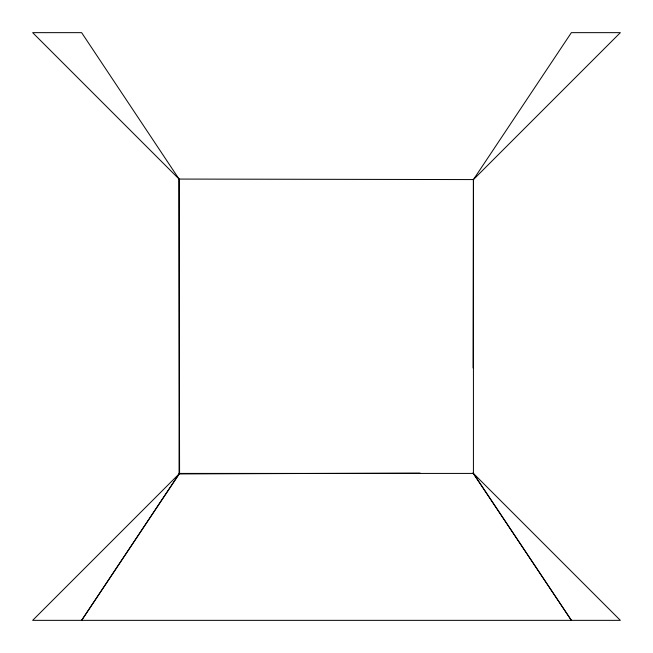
<?xml version="1.0" encoding="UTF-8"?>
<svg xmlns="http://www.w3.org/2000/svg" width="653" height="653" viewBox="0 0 653 653"><rect width="100%" height="100%" fill="white"/><g stroke="black" fill="none" stroke-linecap="round" stroke-linejoin="round"><path stroke-width="0.98" d="M473.099 368.006L473.425 179.575L571.375 32.65L620.35 32.65L473.425 179.575L473.425 473.425L571.375 620.35L472.919 472.919L620.35 620.35L32.65 620.35L179.575 473.425L473.425 473.425M179.069 179.069L179.069 473.931L81.625 620.35L179.575 473.425L179.069 179.069L81.625 32.65L32.65 32.65L179.069 179.069L473.425 179.575M179.069 473.931L420.042 473.099"/></g></svg>
